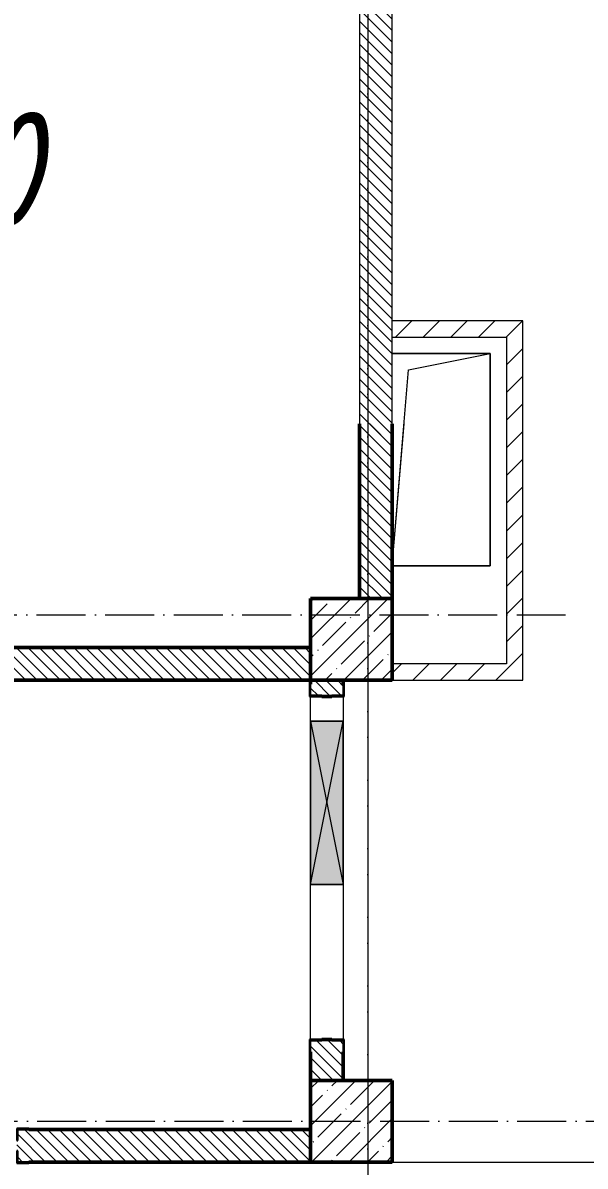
# Model space of a CAD drawing. Header units: millimetres. Extents: x -12989 to 629078, y -109036 to 555275.
# Drawn here: x 603555 to 606999, y 133740 to 140740 of the extents above; entities that cross this region are included whole.
import ezdxf

# ---------------------------------------------------------------- set-up
doc = ezdxf.new("R2010")
doc.units = ezdxf.units.MM
doc.linetypes.add('50_200_ШТРИХ_1Т_ш5_п1_п1_', pattern=[700, 500, -100, 0, -100])
for name, color, linetype, lineweight in [('A-DETL-GENF-OTLN', 7, 'Continuous', 9), ('A-FLOR-____-OTLN', 7, 'Continuous', 9), ('A-GENM-____-MCUT', 7, 'Continuous', 25), ('A-GENM-____-OTLN', 7, 'Continuous', 9), ('A-GENM-____-OTLN-1', 7, 'Continuous', 25), ('A-GLAZ-____-OTLN', 7, 'Continuous', 9), ('A-WALL-____-MCUT', 7, 'Continuous', 13), ('A-WALL-____-MCUT-2', 7, 'Continuous', 50), ('A-WALL-____-PATT-1', 7, 'Continuous', 9), ('A-WALL-FNSH-MCUT-1', 7, 'Continuous', 9), ('I-WALL-____-OTLN', 7, 'Continuous', 9), ('S-COLS-____-MCUT', 7, 'Continuous', 50), ('S-COLS-____-OTLN', 7, 'Continuous', 9), ('S-GRID-____-OTLN-1', 7, '50_200_ШТРИХ_1Т_ш5_п1_п1_', 9), ('Марки помещений', 7, 'Continuous', 9)]:
    doc.layers.add(name, color=color, linetype=linetype, lineweight=lineweight)
doc.styles.add('ISOCPEUR_I_2', font='isocpeui.ttf', dxfattribs={"width": 0.85, "height": 2.3})
pattern_1 = [(45, (-89000, -46181.04), (-114.04925, 114.04925), []), (45, (-88885.95, -46181.04), (-114.04925, 114.04925), [201.613, -40.323, 3.353, -36.97])]
pattern_2 = [(135, (516567.8, 90784.41), (-35.35534, -35.35534), [])]
pattern_3 = [(45, (-89000, -43231.04), (-114.04925, 114.04925), []), (45, (-88885.95, -43231.04), (-114.04925, 114.04925), [201.613, -40.323, 3.353, -36.97])]
pattern_4 = [(45, (516567.8, 90784.41), (-84.85281, 84.85281), [])]

# ---------------------------------------------------------------- blocks, each defined once
blk = doc.blocks.new('BSC_Колонна _Прямоугольная - 500х500-V53-АР1_План отверстий 2 этажа в осях 1-64_Ю-ЯЯ')
at = {"layer": 'S-COLS-____-OTLN'}
h = blk.add_hatch(dxfattribs=at)
h.set_pattern_fill('FP_63', color=256, style=0, pattern_type=2)
h.set_pattern_definition(pattern_1)
h.paths.add_polyline_path([(-250, -250), (250, -250), (250, 250), (-250, 250)], flags=0)
at = {"layer": 'S-COLS-____-MCUT'}
for p, q in [((250, 250), (-250, 250)), ((-250, 250), (-250, -250)), ((250, -250), (250, 250)), ((-250, -250), (250, -250))]:
    blk.add_line(p, q, dxfattribs=at)
blk = doc.blocks.new('BSC_Колонна _Прямоугольная - 500х500-V122-АР1_План отверстий 2 этажа в осях 1-64_Ю-ЯЯ')
at = {"layer": 'S-COLS-____-OTLN'}
h = blk.add_hatch(dxfattribs=at)
h.set_pattern_fill('FP_135', color=256, style=0, pattern_type=2)
h.set_pattern_definition(pattern_3)
h.paths.add_polyline_path([(-250, -250), (250, -250), (250, 250), (-250, 250)], flags=0)
at = {"layer": 'S-COLS-____-MCUT'}
for p, q in [((250, 250), (-250, 250)), ((-250, 250), (-250, -250)), ((250, -250), (250, 250)), ((-250, -250), (250, -250))]:
    blk.add_line(p, q, dxfattribs=at)
blk = doc.blocks.new('154_Стойка_СКБ_Уголок - СМ-2180_200-28268025-АР1_План отверстий 2 этажа в осях 1-64_Ю-ЯЯ')
at = {"layer": 'A-GENM-____-MCUT'}
for p, q in [((125, 156), (125, 81)), ((200, 156), (125, 156)), ((131, 81), (131, 150)), ((131, 150), (200, 150)), ((200, 150), (200, 156)), ((125, 81), (131, 81)), ((131, 19), (125, 19)), ((125, 19), (125, -56)), ((131, -50), (131, 19)), ((125, -56), (200, -56)), ((200, -50), (131, -50)), ((200, -56), (200, -50))]:
    blk.add_line(p, q, dxfattribs=at)
blk = doc.blocks.new('Фахверк_СКБ_Уголок - 200_3960_зеркало-28268689-АР1_План отверстий 2 этажа в осях 1-64_Ю-ЯЯ')
at = {"layer": 'A-GENM-____-MCUT'}
for p, q in [((200, 156), (125, 156)), ((125, 156), (125, 81)), ((131, 81), (131, 150)), ((131, 150), (200, 150)), ((200, 150), (200, 156)), ((125, 81), (131, 81)), ((131, 19), (125, 19)), ((125, 19), (125, -56)), ((131, -50), (131, 19)), ((125, -56), (200, -56)), ((200, -50), (131, -50)), ((200, -56), (200, -50))]:
    blk.add_line(p, q, dxfattribs=at)
blk = doc.blocks.new('Фахверк_СКБ_Уголок - 200_3960-28268576-АР1_План отверстий 2 этажа в осях 1-64_Ю-ЯЯ')
at = {"layer": 'A-GENM-____-MCUT'}
for p, q in [((200, 156), (125, 156)), ((125, 156), (125, 81)), ((131, 81), (131, 150)), ((131, 150), (200, 150)), ((200, 150), (200, 156)), ((125, 81), (131, 81)), ((131, 19), (125, 19)), ((125, 19), (125, -56)), ((131, -50), (131, 19)), ((125, -56), (200, -56)), ((200, -50), (131, -50)), ((200, -56), (200, -50))]:
    blk.add_line(p, q, dxfattribs=at)
blk = doc.blocks.new('AR_Отверстие прямоугольное _в плите_ - AR_Отверстие прямоугольное _в плите_-V180-АР1_План отверстий 2 этажа в осях 1-64_Ю-ЯЯ')
at = {"layer": 'A-GENM-____-OTLN'}
for p, q in [((300, 650), (-300, 650)), ((-200, 550), (300, 650)), ((300, -650), (300, 650)), ((-300, -650), (-200, 550)), ((-300, -650), (300, -650))]:
    blk.add_line(p, q, dxfattribs=at)
blk = doc.blocks.new('AR_Отверстие прямоугольное _в стене__БезПР - AR_Отверстие прямоугольное _в стене__БезПР-36789323-АР1_План отверстий 2 этажа в осях 1-64_Ю-ЯЯ')
at = {"layer": 'A-GLAZ-____-OTLN'}
blk.add_hatch(color=256, dxfattribs=at).paths.add_polyline_path([(-500, -100), (500, -100), (500, 100), (-500, 100)], flags=0)
at = {"layer": 'A-DETL-GENF-OTLN'}
for p, q in [((-500, -100), (-500, 100)), ((-500, 100), (500, 100)), ((500, 100), (-500, -100)), ((-500, 100), (500, -100)), ((500, 100), (-500, 100)), ((-500, 100), (-500, -100)), ((500, 100), (500, -100)), ((500, -100), (500, 100)), ((500, -100), (-500, -100)), ((-500, -100), (500, -100))]:
    blk.add_line(p, q, dxfattribs=at)
at = {"layer": 'A-GLAZ-____-OTLN'}
blk.add_line((500, 100), (-500, 100), dxfattribs=at)
blk = doc.blocks.new('BSC_Колонна _Прямоугольная - 500х500-V80-АР1_План отверстий 2 этажа в осях 1-64_А-ГГ')
at = {"layer": 'S-COLS-____-OTLN'}
h = blk.add_hatch(dxfattribs=at)
h.set_pattern_fill('FP_109', color=256, style=0, pattern_type=2)
h.set_pattern_definition(pattern_1)
h.paths.add_polyline_path([(-250, -250), (250, -250), (250, 250), (-250, 250)], flags=0)
at = {"layer": 'S-COLS-____-MCUT'}
for p, q in [((250, 250), (-250, 250)), ((-250, 250), (-250, -250)), ((250, -250), (250, 250)), ((-250, -250), (250, -250))]:
    blk.add_line(p, q, dxfattribs=at)
blk = doc.blocks.new('BSC_Колонна _Прямоугольная - 500х500-V126-АР1_План отверстий 2 этажа в осях 1-64_А-ГГ')
at = {"layer": 'S-COLS-____-OTLN'}
h = blk.add_hatch(dxfattribs=at)
h.set_pattern_fill('FP_156', color=256, style=0, pattern_type=2)
h.set_pattern_definition(pattern_3)
h.paths.add_polyline_path([(-250, -250), (250, -250), (250, 250), (-250, 250)], flags=0)
at = {"layer": 'S-COLS-____-MCUT'}
for p, q in [((250, 250), (-250, 250)), ((-250, 250), (-250, -250)), ((250, -250), (250, 250)), ((-250, -250), (250, -250))]:
    blk.add_line(p, q, dxfattribs=at)
blk = doc.blocks.new('154_Стойка_СКБ_Уголок - СМ-2180_200-28268025-АР1_План отверстий 2 этажа в осях 1-64_А-ГГ')
at = {"layer": 'A-GENM-____-MCUT'}
for p, q in [((125, 156), (125, 81)), ((200, 156), (125, 156)), ((131, 81), (131, 150)), ((131, 150), (200, 150)), ((200, 150), (200, 156)), ((125, 81), (131, 81)), ((131, 19), (125, 19)), ((125, 19), (125, -56)), ((131, -50), (131, 19)), ((125, -56), (200, -56)), ((200, -50), (131, -50)), ((200, -56), (200, -50))]:
    blk.add_line(p, q, dxfattribs=at)
blk = doc.blocks.new('Фахверк_СКБ_Уголок - 200_3960_зеркало-28268689-АР1_План отверстий 2 этажа в осях 1-64_А-ГГ')
at = {"layer": 'A-GENM-____-MCUT'}
for p, q in [((200, 156), (125, 156)), ((125, 156), (125, 81)), ((131, 81), (131, 150)), ((131, 150), (200, 150)), ((200, 150), (200, 156)), ((125, 81), (131, 81)), ((131, 19), (125, 19)), ((125, 19), (125, -56)), ((131, -50), (131, 19)), ((125, -56), (200, -56)), ((200, -50), (131, -50)), ((200, -56), (200, -50))]:
    blk.add_line(p, q, dxfattribs=at)
blk = doc.blocks.new('Фахверк_СКБ_Уголок - 200_3960-28268576-АР1_План отверстий 2 этажа в осях 1-64_А-ГГ')
at = {"layer": 'A-GENM-____-MCUT'}
for p, q in [((200, 156), (125, 156)), ((125, 156), (125, 81)), ((131, 81), (131, 150)), ((131, 150), (200, 150)), ((200, 150), (200, 156)), ((125, 81), (131, 81)), ((131, 19), (125, 19)), ((125, 19), (125, -56)), ((131, -50), (131, 19)), ((125, -56), (200, -56)), ((200, -50), (131, -50)), ((200, -56), (200, -50))]:
    blk.add_line(p, q, dxfattribs=at)
blk = doc.blocks.new('AR_Отверстие прямоугольное _в плите_ - AR_Отверстие прямоугольное _в плите_-30552544-АР1_План отверстий 2 этажа в осях 1-64_А-ГГ')
at = {"layer": 'A-GENM-____-OTLN'}
for p, q in [((-300, -650), (-227.5, 220.1)), ((300, -650), (300, 220.1)), ((-300, -650), (300, -650))]:
    blk.add_line(p, q, dxfattribs=at)
blk = doc.blocks.new('AR_Отверстие прямоугольное _в стене__БезПР - AR_Отверстие прямоугольное _в стене__БезПР-36789323-АР1_План отверстий 2 этажа в осях 1-64_А-ГГ')
at = {"layer": 'A-GLAZ-____-OTLN'}
blk.add_hatch(color=256, dxfattribs=at).paths.add_polyline_path([(-500, -100), (500, -100), (500, 100), (-500, 100)], flags=0)
at = {"layer": 'A-DETL-GENF-OTLN'}
for p, q in [((-500, -100), (-500, 100)), ((-500, 100), (500, 100)), ((500, 100), (-500, -100)), ((-500, 100), (500, -100)), ((500, 100), (-500, 100)), ((-500, 100), (-500, -100)), ((500, 100), (500, -100)), ((500, -100), (500, 100)), ((500, -100), (-500, -100)), ((-500, -100), (500, -100))]:
    blk.add_line(p, q, dxfattribs=at)
at = {"layer": 'A-GLAZ-____-OTLN'}
blk.add_line((500, 100), (-500, 100), dxfattribs=at)
blk = doc.blocks.new('3эт')
at = {"layer": 'S-GRID-____-OTLN-1', "color": 251, "ltscale": 0.6, "true_color": 0x636466}
for p, q in [((372870.7, 4029.4), (372870.7, -46882.4)), ((372870.7, -36982.5), (372870.7, -91346.1)), ((351097.5, -40532.4), (374089.5, -40532.4)), ((358243, -43632.4), (387705.3, -43632.4)), ((358243, -43632.4), (387705.3, -43632.4))]:
    blk.add_line(p, q, dxfattribs=at)

msp = doc.modelspace()

# ---------------------------------------------------------------- hatches: boundary and pattern name
at = {"layer": 'A-WALL-____-PATT-1'}
h = msp.add_hatch(dxfattribs=at)
h.set_pattern_fill('FP_6', color=256, style=0, pattern_type=2)
h.set_pattern_definition(pattern_2)
h.paths.add_polyline_path([(605817.7976, 137215.4504), (605817.7976, 142465.4504), (605617.7976, 142465.4504), (605617.7976, 137215.4504)], flags=0)
h = msp.add_hatch(dxfattribs=at)
h.set_pattern_fill('FP_4', color=256, style=0, pattern_type=2)
h.set_pattern_definition(pattern_4)
h.paths.add_polyline_path([(606517.7976, 138815.4504), (606517.7976, 138915.4504), (605817.7976, 138915.4504), (605817.7976, 138815.4504)], flags=0)
h = msp.add_hatch(dxfattribs=at)
h.set_pattern_fill('FP_4', color=256, style=0, pattern_type=2)
h.set_pattern_definition(pattern_4)
h.paths.add_polyline_path([(606517.7976, 136815.4504), (606617.7976, 136815.4504), (606617.7976, 138915.4504), (606517.7976, 138915.4504), (606517.7976, 138322.5262)], flags=0)
h = msp.add_hatch(dxfattribs=at)
h.set_pattern_fill('FP_6', color=256, style=0, pattern_type=2)
h.set_pattern_definition(pattern_2)
h.paths.add_polyline_path([(605817.7976, 137215.4504), (605817.7976, 138285.589), (605617.7976, 138285.589), (605617.7976, 137215.4504)], flags=0)
h = msp.add_hatch(dxfattribs=at)
h.set_pattern_fill('FP_4', color=256, style=0, pattern_type=2)
h.set_pattern_definition(pattern_4)
h.paths.add_polyline_path([(606617.7976, 136815.4504), (606617.7976, 138285.589), (606517.7976, 138285.589), (606517.7976, 136815.4504)], flags=0)
h = msp.add_hatch(dxfattribs=at)
h.set_pattern_fill('FP_6', color=256, style=0, pattern_type=2)
h.set_pattern_definition(pattern_2)
h.paths.add_polyline_path([(605317.7976, 136715.4504), (605317.7976, 136915.4504), (602767.7976, 136915.4504), (602767.7976, 136715.4504), (604927.6499, 136715.4504)], flags=0)
h.paths.add_polyline_path([(600142.7976, 136715.4504), (600211.7976, 136715.4504), (600211.7976, 136784.4504), (600217.7976, 136784.4504), (600217.7976, 136846.4504), (600211.7976, 136846.4504), (600211.7976, 136915.4504), (599967.7976, 136915.4504), (599967.7976, 136715.4504), (600011.7976, 136715.4504)], flags=0)
h.paths.add_polyline_path([(601442.7976, 136715.4504), (601667.7976, 136715.4504), (601667.7976, 136915.4504), (601373.7976, 136915.4504), (601373.7976, 136846.4504), (601367.7976, 136846.4504), (601367.7976, 136784.4504), (601373.7976, 136784.4504), (601373.7976, 136715.4504), (601392.6486, 136715.4504)], flags=0)
h = msp.add_hatch(dxfattribs=at)
h.set_pattern_fill('FP_6', color=256, style=0, pattern_type=2)
h.set_pattern_definition(pattern_2)
h.paths.add_polyline_path([(605317.7976, 136715.4504), (605317.7976, 136915.4504), (602767.7976, 136915.4504), (602767.7976, 136715.4504), (604927.3224, 136715.4504)], flags=0)
h.paths.add_polyline_path([(601667.7976, 136715.4504), (601667.7976, 136915.4504), (601373.7976, 136915.4504), (601373.7976, 136846.4504), (601367.7976, 136846.4504), (601367.7976, 136784.4504), (601373.7976, 136784.4504), (601373.7976, 136715.4504), (601442.7976, 136715.4504)], flags=0)
h.paths.add_polyline_path([(600142.7976, 136715.4504), (600211.7976, 136715.4504), (600211.7976, 136784.4504), (600217.7976, 136784.4504), (600217.7976, 136846.4504), (600211.7976, 136846.4504), (600211.7976, 136915.4504), (599967.7976, 136915.4504), (599967.7976, 136715.4504)], flags=0)
h = msp.add_hatch(dxfattribs=at)
h.set_pattern_fill('FP_4', color=256, style=0, pattern_type=2)
h.set_pattern_definition(pattern_4)
h.paths.add_polyline_path([(605817.7976, 136715.4504), (606617.7976, 136715.4504), (606617.7976, 136815.4504), (605817.7976, 136815.4504)], flags=0)
h = msp.add_hatch(dxfattribs=at)
h.set_pattern_fill('FP_4', color=256, style=0, pattern_type=2)
h.set_pattern_definition(pattern_4)
h.paths.add_polyline_path([(605817.7976, 136715.4504), (606617.7976, 136715.4504), (606617.7976, 136815.4504), (605817.7976, 136815.4504)], flags=0)
h = msp.add_hatch(dxfattribs=at)
h.set_pattern_fill('FP_6', color=256, style=0, pattern_type=2)
h.set_pattern_definition(pattern_2)
h.paths.add_polyline_path([(605317.7976, 134265.4504), (605517.7976, 134265.4504), (605517.7976, 134509.4504), (605448.7976, 134509.4504), (605448.7976, 134515.4504), (605386.7976, 134515.4504), (605386.7976, 134509.4504), (605317.7976, 134509.4504), (605317.7976, 134440.4504)], flags=0)
h.paths.add_polyline_path([(605386.7976, 136615.4504), (605448.7976, 136615.4504), (605448.7976, 136621.4504), (605517.7976, 136621.4504), (605517.7976, 136715.4504), (605317.7976, 136715.4504), (605317.7976, 136621.4504), (605386.7976, 136621.4504)], flags=0)
h = msp.add_hatch(dxfattribs=at)
h.set_pattern_fill('FP_6', color=256, style=0, pattern_type=2)
h.set_pattern_definition(pattern_2)
h.paths.add_polyline_path([(605517.7976, 134265.4504), (605517.7976, 134509.4504), (605448.7976, 134509.4504), (605448.7976, 134515.4504), (605386.7976, 134515.4504), (605386.7976, 134509.4504), (605317.7976, 134509.4504), (605317.7976, 134265.4504)], flags=0)
h.paths.add_polyline_path([(605448.7976, 136615.4504), (605448.7976, 136621.4504), (605517.7976, 136621.4504), (605517.7976, 136715.4504), (605317.7976, 136715.4504), (605317.7976, 136621.4504), (605386.7976, 136621.4504), (605386.7976, 136615.4504)], flags=0)
h = msp.add_hatch(dxfattribs=at)
h.set_pattern_fill('FP_6', color=256, style=0, pattern_type=2)
h.set_pattern_definition(pattern_2)
h.paths.add_polyline_path([(604927.6499, 133765.4504), (605317.7976, 133765.4504), (605317.7976, 133965.4504), (603523.7976, 133965.4504), (603523.7976, 133896.4504), (603517.7976, 133896.4504), (603517.7976, 133834.4504), (603523.7976, 133834.4504), (603523.7976, 133765.4504), (603592.7976, 133765.4504)], flags=0)
h.paths.add_polyline_path([(601511.7976, 133765.4504), (601511.7976, 133834.4504), (601517.7976, 133834.4504), (601517.7976, 133896.4504), (601511.7976, 133896.4504), (601511.7976, 133965.4504), (599967.7976, 133965.4504), (599967.7976, 133765.4504), (601442.7976, 133765.4504)], flags=0)
h = msp.add_hatch(dxfattribs=at)
h.set_pattern_fill('FP_6', color=256, style=0, pattern_type=2)
h.set_pattern_definition(pattern_2)
h.paths.add_polyline_path([(604927.3224, 133765.4504), (605317.7976, 133765.4504), (605317.7976, 133965.4504), (603523.7976, 133965.4504), (603523.7976, 133896.4504), (603517.7976, 133896.4504), (603517.7976, 133834.4504), (603523.7976, 133834.4504), (603523.7976, 133765.4504), (603592.7976, 133765.4504)], flags=0)
h.paths.add_polyline_path([(601392.3938, 133765.4504), (601511.7976, 133765.4504), (601511.7976, 133834.4504), (601517.7976, 133834.4504), (601517.7976, 133896.4504), (601511.7976, 133896.4504), (601511.7976, 133965.4504), (599967.7976, 133965.4504), (599967.7976, 133765.4504)], flags=0)

# ---------------------------------------------------------------- linework, layer by layer
at = {"layer": 'A-FLOR-____-OTLN'}
for p, q in [((605817.7976, 138715.4504), (606417.7976, 138715.4504)), ((606417.7976, 138715.4504), (606417.7976, 137415.4504)), ((606417.7976, 138285.589), (606417.7976, 137415.4504)), ((606417.7976, 137415.4504), (605817.7976, 137415.4504)), ((606417.7976, 137415.4504), (605817.7976, 137415.4504)), ((605817.7976, 133765.4504), (609267.7976, 133765.4504)), ((605817.7976, 133765.4504), (609267.7976, 133765.4504))]:
    msp.add_line(p, q, dxfattribs=at)
at = {"layer": 'A-WALL-____-MCUT'}
for p, q in [((605617.7976, 142465.4504), (605617.7976, 137215.4504)), ((605817.7976, 137215.4504), (605817.7976, 142465.4504)), ((605317.7976, 136915.4504), (602767.7976, 136915.4504)), ((602767.7976, 136715.4504), (605317.7976, 136715.4504)), ((605317.7976, 136715.4504), (605317.7976, 136690.4504)), ((605517.7976, 136690.4504), (605517.7976, 136715.4504)), ((605386.7976, 136615.4504), (605448.7976, 136615.4504)), ((605448.7976, 134515.4504), (605386.7976, 134515.4504)), ((605317.7976, 134440.4504), (605317.7976, 134265.4504)), ((605517.7976, 134265.4504), (605517.7976, 134440.4504)), ((605317.7976, 133965.4504), (603592.7976, 133965.4504)), ((603592.7976, 133765.4504), (605317.7976, 133765.4504))]:
    msp.add_line(p, q, dxfattribs=at)
at = {"layer": 'A-WALL-____-MCUT-2'}
for p, q in [((605617.7976, 138285.589), (605617.7976, 137215.4504)), ((605817.7976, 137215.4504), (605817.7976, 138285.589)), ((605317.7976, 136915.4504), (602767.7976, 136915.4504)), ((602767.7976, 136715.4504), (605317.7976, 136715.4504)), ((605317.7976, 136715.4504), (605317.7976, 136690.4504)), ((605517.7976, 136690.4504), (605517.7976, 136715.4504)), ((605386.7976, 136615.4504), (605448.7976, 136615.4504)), ((605448.7976, 134515.4504), (605386.7976, 134515.4504)), ((605317.7976, 134440.4504), (605317.7976, 134265.4504)), ((605517.7976, 134265.4504), (605517.7976, 134440.4504)), ((605317.7976, 133965.4504), (603592.7976, 133965.4504)), ((603592.7976, 133765.4504), (605317.7976, 133765.4504))]:
    msp.add_line(p, q, dxfattribs=at)
at = {"layer": 'A-WALL-FNSH-MCUT-1'}
for p, q in [((606617.7976, 138915.4504), (605817.7976, 138915.4504)), ((606617.7976, 136715.4504), (606617.7976, 138915.4504)), ((605817.7976, 138815.4504), (606517.7976, 138815.4504)), ((606517.7976, 138815.4504), (606517.7976, 136815.4504)), ((606517.7976, 138285.589), (606517.7976, 136815.4504)), ((606617.7976, 136715.4504), (606617.7976, 138285.589)), ((606517.7976, 136815.4504), (605817.7976, 136815.4504)), ((606517.7976, 136815.4504), (605817.7976, 136815.4504)), ((605817.7976, 136715.4504), (606617.7976, 136715.4504)), ((605817.7976, 136715.4504), (606617.7976, 136715.4504))]:
    msp.add_line(p, q, dxfattribs=at)
at = {"layer": 'I-WALL-____-OTLN'}
for p, q in [((605317.7976, 136465.4504), (605317.7976, 136615.4504)), ((605317.7976, 136465.4504), (605317.7976, 136615.4504)), ((605517.7976, 136615.4504), (605517.7976, 136465.4504)), ((605517.7976, 136615.4504), (605517.7976, 136465.4504)), ((605317.7976, 134515.4504), (605317.7976, 135465.4504)), ((605317.7976, 134515.4504), (605317.7976, 135465.4504)), ((605517.7976, 135465.4504), (605517.7976, 134515.4504)), ((605517.7976, 135465.4504), (605517.7976, 134515.4504))]:
    msp.add_line(p, q, dxfattribs=at)

# ---------------------------------------------------------------- block references
msp.add_blockref('3эт', (232797.0902, 177647.8646))
at = {"layer": 'A-GENM-____-OTLN'}
for name in ['AR_Отверстие прямоугольное _в плите_ - AR_Отверстие прямоугольное _в плите_-V180-АР1_План отверстий 2 этажа в осях 1-64_Ю-ЯЯ', 'AR_Отверстие прямоугольное _в плите_ - AR_Отверстие прямоугольное _в плите_-30552544-АР1_План отверстий 2 этажа в осях 1-64_А-ГГ']:
    msp.add_blockref(name, (606117.7976, 138065.4504), dxfattribs=at)
at = {"layer": 'A-GENM-____-OTLN-1'}
for name, p, rotation in [('Фахверк_СКБ_Уголок - 200_3960_зеркало-28268689-АР1_План отверстий 2 этажа в осях 1-64_Ю-ЯЯ', (605467.7976, 136490.4504), 90), ('Фахверк_СКБ_Уголок - 200_3960_зеркало-28268689-АР1_План отверстий 2 этажа в осях 1-64_А-ГГ', (605467.7976, 136490.4504), 90), ('Фахверк_СКБ_Уголок - 200_3960-28268576-АР1_План отверстий 2 этажа в осях 1-64_Ю-ЯЯ', (605367.7976, 134640.4504), 270), ('Фахверк_СКБ_Уголок - 200_3960-28268576-АР1_План отверстий 2 этажа в осях 1-64_А-ГГ', (605367.7976, 134640.4504), 270)]:
    msp.add_blockref(name, p, dxfattribs=dict(at, rotation=rotation))
for name in ['154_Стойка_СКБ_Уголок - СМ-2180_200-28268025-АР1_План отверстий 2 этажа в осях 1-64_Ю-ЯЯ', '154_Стойка_СКБ_Уголок - СМ-2180_200-28268025-АР1_План отверстий 2 этажа в осях 1-64_А-ГГ']:
    msp.add_blockref(name, (603392.7976, 133815.4504), dxfattribs=at)
at = {"layer": 'A-GLAZ-____-OTLN', "rotation": 90}
for name in ['AR_Отверстие прямоугольное _в стене__БезПР - AR_Отверстие прямоугольное _в стене__БезПР-36789323-АР1_План отверстий 2 этажа в осях 1-64_Ю-ЯЯ', 'AR_Отверстие прямоугольное _в стене__БезПР - AR_Отверстие прямоугольное _в стене__БезПР-36789323-АР1_План отверстий 2 этажа в осях 1-64_А-ГГ']:
    msp.add_blockref(name, (605417.7976, 135965.4504), dxfattribs=at)
at = {"layer": 'S-COLS-____-OTLN'}
for name, p in [('BSC_Колонна _Прямоугольная - 500х500-V53-АР1_План отверстий 2 этажа в осях 1-64_Ю-ЯЯ', (605567.7976, 136965.4504)), ('BSC_Колонна _Прямоугольная - 500х500-V80-АР1_План отверстий 2 этажа в осях 1-64_А-ГГ', (605567.7976, 136965.4504)), ('BSC_Колонна _Прямоугольная - 500х500-V122-АР1_План отверстий 2 этажа в осях 1-64_Ю-ЯЯ', (605567.7976, 134015.4504)), ('BSC_Колонна _Прямоугольная - 500х500-V126-АР1_План отверстий 2 этажа в осях 1-64_А-ГГ', (605567.7976, 134015.4504))]:
    msp.add_blockref(name, p, dxfattribs=at)

# ---------------------------------------------------------------- texts
at = {"layer": 'Марки помещений', "insert": (601841.9309, 140194.7277), "char_height": 700, "width": 785.65375, "attachment_point": 1, "style": 'ISOCPEUR_I_2'}
msp.add_mtext('2.030', dxfattribs=at)

doc.saveas('drawing.dxf')
